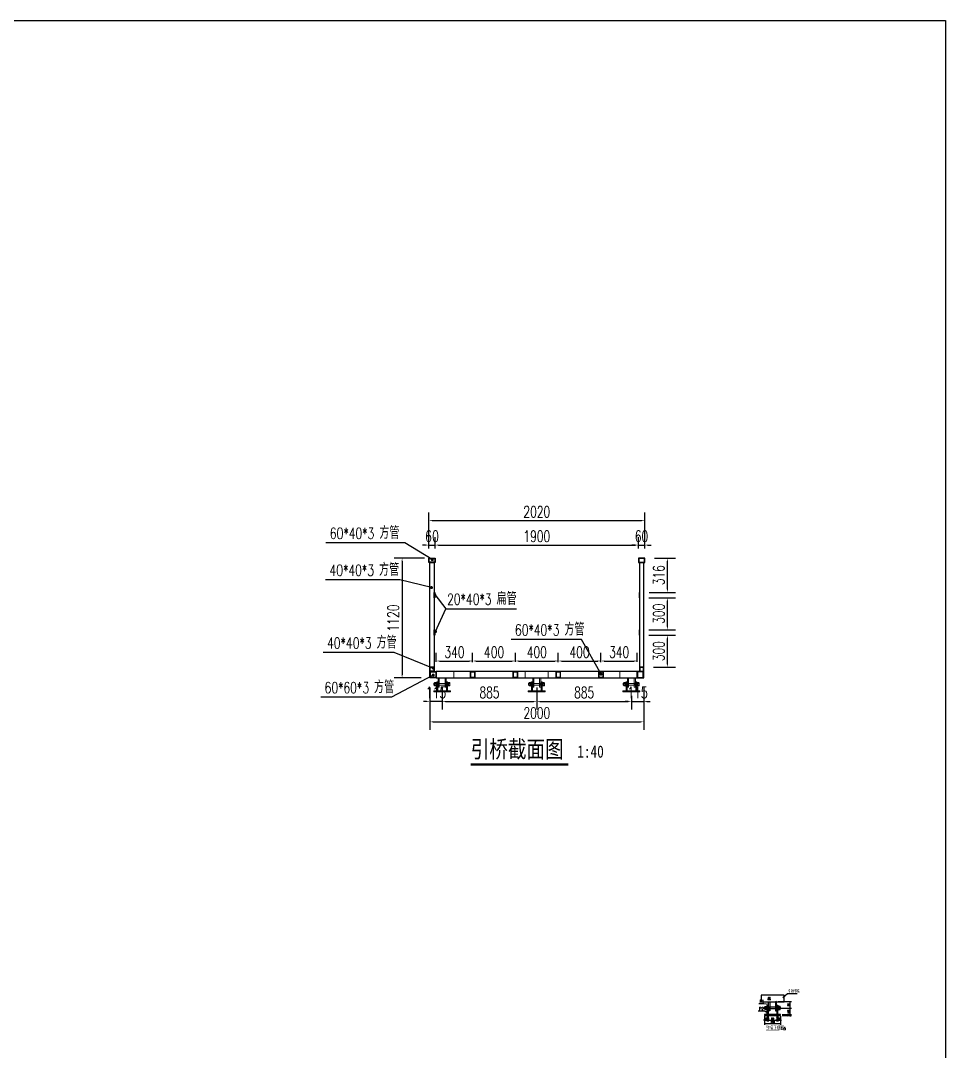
# Model space of a CAD drawing. Header units: millimetres. Extents: x -1003406 to 3312184, y 81337 to 716393.
# Drawn here: x 1125369 to 1134017, y 439565 to 449201 of the extents above; entities that cross this region are included whole.
import ezdxf

# ---------------------------------------------------------------- set-up
doc = ezdxf.new("R2010")
doc.units = ezdxf.units.MM
doc.header["$LTSCALE"] = 10
doc.linetypes.add('ACAD_ISO03W100', pattern=[30, 12, -18])
doc.layers.get('0').update_dxf_attribs({"linetype": 'CONTINUOUS'})
doc.layers.get('Defpoints').update_dxf_attribs({"linetype": 'CONTINUOUS'})
for name, color, linetype in [('DIM_LEAD', 3, 'CONTINUOUS'), ('DIM_SYMB', 3, 'CONTINUOUS'), ('PKNG-SIGN', 7, 'CONTINUOUS'), ('PUB_TEXT', 7, 'CONTINUOUS'), ('W-STEEL_FRAME钢架', 3, 'CONTINUOUS')]:
    doc.layers.add(name, color=color, linetype=linetype)
doc.layers.add('文字及标注', color=3, linetype='CONTINUOUS', lineweight=15)
doc.styles.add('-宋体', font='', dxfattribs={"width": 0.8})
doc.styles.add('_TCH_DIM', font='SIMPLEX', dxfattribs={"bigfont": 'GBCBIG'})
doc.styles.get("Standard").update_dxf_attribs({"font": 'simplex.shx', "width": 0.7, "bigfont": 'hztxt.shx'})
doc.styles.add('STANDARD_T3', font='simplex.shx', dxfattribs={"width": 0.7, "bigfont": 'gbcbig.shx'})
doc.styles.get('-宋体').set_extended_font_data('SimSun')
doc.dimstyles.new('W&&30', dxfattribs={"dimtxt": 105, "dimasz": 30, "dimexe": 75, "dimexo": 90, "dimgap": 30, "dimtad": 1, "dimdec": 0, "dimzin": 0, "dimdsep": 46, "dimtxsty": 'STANDARD_T3', "dimcen": 0.09, "dimclrd": 1, "dimclre": 1, "dimclrt": 7, "dimazin": 2, "dimtfac": 1, "dimtdec": 0, "dimtix": 1, "dimtmove": 2, "dimatfit": 3, "dimfxl": 100, "dimtolj": 1, "dimtzin": 0, "dimarcsym": 0})
doc.dimstyles.new('W&&5', dxfattribs={"dimtxt": 17.5, "dimasz": 5, "dimexe": 12.5, "dimexo": 15, "dimgap": 5, "dimtad": 1, "dimdec": 0, "dimzin": 0, "dimdsep": 46, "dimtxsty": 'STANDARD_T3', "dimcen": 0.09, "dimclrd": 1, "dimclre": 1, "dimclrt": 7, "dimazin": 2, "dimtfac": 1, "dimtdec": 0, "dimtix": 1, "dimtmove": 2, "dimatfit": 3, "dimfxl": 100, "dimtolj": 1, "dimtzin": 0, "dimarcsym": 0})

# ---------------------------------------------------------------- blocks, each defined once
blk = doc.blocks.new('*D80')
at = {"color": 1, "lineweight": -2, "transparency": 16777216}
for p, q in [((1131242.9, 443806.1), (1131494.2, 443806.1)), ((1131419.2, 443536.1), (1131419.2, 443776.1)), ((1131242.9, 443506.1), (1131494.2, 443506.1))]:
    blk.add_line(p, q, dxfattribs=at)
at = {"color": 1, "transparency": 16777216}
for points in [[(1131414.2, 443776.1), (1131424.2, 443776.1), (1131419.2, 443806.1)], [(1131414.2, 443536.1), (1131424.2, 443536.1), (1131419.2, 443506.1)]]:
    blk.add_solid(points, dxfattribs=at)
at = {"layer": 'Defpoints', "color": 0, "transparency": 16777216}
for p in [(1131152.9, 443806.1), (1131419.2, 443806.1), (1131152.9, 443506.1)]:
    blk.add_point(p, dxfattribs=at)
at = {"color": 7, "transparency": 16777216, "insert": (1131336.7, 443656.1), "char_height": 105, "attachment_point": 5, "rotation": 90, "style": 'STANDARD_T3'}
blk.add_mtext('\\A1;300', dxfattribs=at)
blk = doc.blocks.new('*D81')
at = {"color": 1, "lineweight": -2, "transparency": 16777216}
for p, q in [((1131295.5, 444176.1), (1131494.2, 444176.1)), ((1131419.2, 443886.1), (1131419.2, 444146.1)), ((1131245.5, 443856.1), (1131494.2, 443856.1))]:
    blk.add_line(p, q, dxfattribs=at)
at = {"color": 1, "transparency": 16777216}
for points in [[(1131414.2, 444146.1), (1131424.2, 444146.1), (1131419.2, 444176.1)], [(1131414.2, 443886.1), (1131424.2, 443886.1), (1131419.2, 443856.1)]]:
    blk.add_solid(points, dxfattribs=at)
at = {"layer": 'Defpoints', "color": 0, "transparency": 16777216}
for p in [(1131205.5, 444176.1), (1131419.2, 444176.1), (1131155.5, 443856.1)]:
    blk.add_point(p, dxfattribs=at)
at = {"color": 7, "transparency": 16777216, "insert": (1131336.7, 444016.1), "char_height": 105, "attachment_point": 5, "rotation": 90, "style": 'STANDARD_T3'}
blk.add_mtext('\\A1;316', dxfattribs=at)
blk = doc.blocks.new('*D82')
at = {"color": 1, "lineweight": -2, "transparency": 16777216}
for p, q in [((1129256.3, 443206.1), (1129256.3, 443289.3)), ((1129596.3, 443203.1), (1129596.3, 443289.3)), ((1129286.3, 443214.3), (1129566.3, 443214.3))]:
    blk.add_line(p, q, dxfattribs=at)
at = {"color": 1, "transparency": 16777216}
for points in [[(1129286.3, 443219.3), (1129286.3, 443209.3), (1129256.3, 443214.3)], [(1129566.3, 443219.3), (1129566.3, 443209.3), (1129596.3, 443214.3)]]:
    blk.add_solid(points, dxfattribs=at)
at = {"layer": 'Defpoints', "color": 0, "transparency": 16777216}
for p in [(1129596.3, 443214.3), (1129256.3, 443116.1), (1129596.3, 443113.1)]:
    blk.add_point(p, dxfattribs=at)
at = {"color": 7, "transparency": 16777216, "insert": (1129426.3, 443296.8), "char_height": 105, "attachment_point": 5, "style": 'STANDARD_T3'}
blk.add_mtext('\\A1;340', dxfattribs=at)
blk = doc.blocks.new('*D83')
at = {"color": 1, "lineweight": -2, "transparency": 16777216}
for p, q in [((1131243.3, 443456.1), (1131494.2, 443456.1)), ((1131419.2, 443186.1), (1131419.2, 443426.1)), ((1131286, 443156.1), (1131494.2, 443156.1))]:
    blk.add_line(p, q, dxfattribs=at)
at = {"color": 1, "transparency": 16777216}
for points in [[(1131414.2, 443426.1), (1131424.2, 443426.1), (1131419.2, 443456.1)], [(1131414.2, 443186.1), (1131424.2, 443186.1), (1131419.2, 443156.1)]]:
    blk.add_solid(points, dxfattribs=at)
at = {"layer": 'Defpoints', "color": 0, "transparency": 16777216}
for p in [(1131153.3, 443456.1), (1131419.2, 443456.1), (1131196, 443156.1)]:
    blk.add_point(p, dxfattribs=at)
at = {"color": 7, "transparency": 16777216, "insert": (1131336.7, 443306.1), "char_height": 105, "attachment_point": 5, "rotation": 90, "style": 'STANDARD_T3'}
blk.add_mtext('\\A1;300', dxfattribs=at)
blk = doc.blocks.new('*D84')
at = {"color": 1, "lineweight": -2, "transparency": 16777216}
for p, q in [((1129146.1, 444176.1), (1128861.5, 444176.1)), ((1128936.5, 444146.1), (1128936.5, 443086.1)), ((1129116.3, 443056.1), (1128861.5, 443056.1))]:
    blk.add_line(p, q, dxfattribs=at)
at = {"color": 1, "transparency": 16777216}
for points in [[(1128931.5, 444146.1), (1128941.5, 444146.1), (1128936.5, 444176.1)], [(1128931.5, 443086.1), (1128941.5, 443086.1), (1128936.5, 443056.1)]]:
    blk.add_solid(points, dxfattribs=at)
at = {"layer": 'Defpoints', "color": 0, "transparency": 16777216}
for p in [(1129236.1, 444176.1), (1128936.5, 443056.1), (1129206.3, 443056.1)]:
    blk.add_point(p, dxfattribs=at)
at = {"color": 7, "transparency": 16777216, "insert": (1128854, 443616.1), "char_height": 105, "attachment_point": 5, "rotation": 90, "style": 'STANDARD_T3'}
blk.add_mtext('\\A1;1120', dxfattribs=at)
blk = doc.blocks.new('*D85')
at = {"color": 1, "lineweight": -2, "transparency": 16777216}
for p, q in [((1129246.3, 444266.1), (1129246.3, 444372.7)), ((1129276.3, 444297.7), (1131116, 444297.7)), ((1131146, 444266.1), (1131146, 444372.7))]:
    blk.add_line(p, q, dxfattribs=at)
at = {"color": 1, "transparency": 16777216}
for points in [[(1129276.3, 444302.7), (1129276.3, 444292.7), (1129246.3, 444297.7)], [(1131116, 444302.7), (1131116, 444292.7), (1131146, 444297.7)]]:
    blk.add_solid(points, dxfattribs=at)
at = {"layer": 'Defpoints', "color": 0, "transparency": 16777216}
for p in [(1131146, 444297.7), (1129246.3, 444176.1), (1131146, 444176.1)]:
    blk.add_point(p, dxfattribs=at)
at = {"color": 7, "transparency": 16777216, "insert": (1130196.1, 444380.2), "char_height": 105, "attachment_point": 5, "style": 'STANDARD_T3'}
blk.add_mtext('\\A1;1900', dxfattribs=at)
blk = doc.blocks.new('*D86')
at = {"color": 1, "lineweight": -2, "transparency": 16777216}
for p, q in [((1129186.3, 444266.1), (1129186.3, 444601.4)), ((1131206, 444266.1), (1131206, 444601.4)), ((1129216.3, 444526.4), (1131176, 444526.4))]:
    blk.add_line(p, q, dxfattribs=at)
at = {"color": 1, "transparency": 16777216}
for points in [[(1129216.3, 444531.4), (1129216.3, 444521.4), (1129186.3, 444526.4)], [(1131176, 444531.4), (1131176, 444521.4), (1131206, 444526.4)]]:
    blk.add_solid(points, dxfattribs=at)
at = {"layer": 'Defpoints', "color": 0, "transparency": 16777216}
for p in [(1131206, 444526.4), (1129186.3, 444176.1), (1131206, 444176.1)]:
    blk.add_point(p, dxfattribs=at)
at = {"color": 7, "transparency": 16777216, "insert": (1130196.1, 444608.9), "char_height": 105, "attachment_point": 5, "style": 'STANDARD_T3'}
blk.add_mtext('\\A1;2020', dxfattribs=at)
blk = doc.blocks.new('*U38')
for points in [[(-20, 30), (20, 30), (20, -30), (-20, -30)], [(-17, 27), (17, 27), (17, -27), (-17, -27)]]:
    blk.add_lwpolyline(points, close=True)
blk = doc.blocks.new('*U37')
at = {"color": 0, "linetype": 'ByBlock', "lineweight": -2}
for p in [(0, 0), (400, 0), (800, 0)]:
    blk.add_blockref('*U38', p, dxfattribs=at)
at = {"color": 0, "linetype": 'ByBlock', "lineweight": -2, "transparency": 16777216}
blk.add_blockref('*U38', (1200, 0), dxfattribs=at)
blk = doc.blocks.new('*D127')
at = {"color": 1, "lineweight": -2, "transparency": 16777216}
for p, q in [((1129156.3, 444297.7), (1129126.3, 444297.7)), ((1129186.3, 444266.1), (1129186.3, 444372.7)), ((1129186.3, 444297.7), (1129246.3, 444297.7)), ((1129246.3, 444266.1), (1129246.3, 444372.7)), ((1129276.3, 444297.7), (1129306.3, 444297.7))]:
    blk.add_line(p, q, dxfattribs=at)
at = {"color": 1, "transparency": 16777216}
for points in [[(1129156.3, 444302.7), (1129156.3, 444292.7), (1129186.3, 444297.7)], [(1129276.3, 444302.7), (1129276.3, 444292.7), (1129246.3, 444297.7)]]:
    blk.add_solid(points, dxfattribs=at)
at = {"layer": 'Defpoints', "color": 0, "transparency": 16777216}
for p in [(1129246.3, 444297.7), (1129186.3, 444176.1), (1129246.3, 444176.1)]:
    blk.add_point(p, dxfattribs=at)
at = {"color": 7, "transparency": 16777216, "insert": (1129216.3, 444380.2), "char_height": 105, "attachment_point": 5, "style": 'STANDARD_T3'}
blk.add_mtext('\\A1;60', dxfattribs=at)
blk = doc.blocks.new('*D119')
at = {"color": 1, "lineweight": -2, "transparency": 16777216}
for p, q in [((1129196.3, 442966.1), (1129196.3, 442570.6)), ((1131196.3, 442966.1), (1131196.3, 442570.6)), ((1129226.3, 442645.6), (1131166.3, 442645.6))]:
    blk.add_line(p, q, dxfattribs=at)
at = {"color": 1, "transparency": 16777216}
for points in [[(1129226.3, 442650.6), (1129226.3, 442640.6), (1129196.3, 442645.6)], [(1131166.3, 442650.6), (1131166.3, 442640.6), (1131196.3, 442645.6)]]:
    blk.add_solid(points, dxfattribs=at)
at = {"layer": 'Defpoints', "color": 0, "transparency": 16777216}
for p in [(1129196.3, 443056.1), (1131196.3, 443056.1), (1131196.3, 442645.6)]:
    blk.add_point(p, dxfattribs=at)
at = {"color": 7, "transparency": 16777216, "insert": (1130196.3, 442728.1), "char_height": 105, "attachment_point": 5, "style": 'STANDARD_T3'}
blk.add_mtext('\\A1;2000', dxfattribs=at)
blk = doc.blocks.new('*D120')
at = {"color": 1, "lineweight": -2, "transparency": 16777216}
for p, q in [((1130196.1, 442888.1), (1130196.1, 442761.9)), ((1131081.3, 442888.1), (1131081.3, 442761.9)), ((1130226.1, 442836.9), (1131051.3, 442836.9))]:
    blk.add_line(p, q, dxfattribs=at)
at = {"color": 1, "transparency": 16777216}
for points in [[(1130226.1, 442841.9), (1130226.1, 442831.9), (1130196.1, 442836.9)], [(1131051.3, 442841.9), (1131051.3, 442831.9), (1131081.3, 442836.9)]]:
    blk.add_solid(points, dxfattribs=at)
at = {"layer": 'Defpoints', "color": 0, "transparency": 16777216}
for p in [(1130196.1, 442978.1), (1131081.3, 442978.1), (1131081.3, 442836.9)]:
    blk.add_point(p, dxfattribs=at)
at = {"color": 7, "transparency": 16777216, "insert": (1130638.7, 442919.4), "char_height": 105, "attachment_point": 5, "style": 'STANDARD_T3'}
blk.add_mtext('\\A1;885', dxfattribs=at)
blk = doc.blocks.new('*D121')
at = {"color": 1, "lineweight": -2, "transparency": 16777216}
for p, q in [((1131196.3, 442966.1), (1131196.3, 442761.9)), ((1131081.3, 442888.1), (1131081.3, 442761.9)), ((1131051.3, 442836.9), (1131021.3, 442836.9)), ((1131081.3, 442836.9), (1131196.3, 442836.9)), ((1131226.3, 442836.9), (1131256.3, 442836.9))]:
    blk.add_line(p, q, dxfattribs=at)
at = {"color": 1, "transparency": 16777216}
for points in [[(1131051.3, 442841.9), (1131051.3, 442831.9), (1131081.3, 442836.9)], [(1131226.3, 442841.9), (1131226.3, 442831.9), (1131196.3, 442836.9)]]:
    blk.add_solid(points, dxfattribs=at)
at = {"layer": 'Defpoints', "color": 0, "transparency": 16777216}
for p in [(1131196.3, 443056.1), (1131081.3, 442978.1), (1131196.3, 442836.9)]:
    blk.add_point(p, dxfattribs=at)
at = {"color": 7, "transparency": 16777216, "insert": (1131138.8, 442919.4), "char_height": 105, "attachment_point": 5, "style": 'STANDARD_T3'}
blk.add_mtext('\\A1;115', dxfattribs=at)
blk = doc.blocks.new('*D122')
at = {"color": 1, "lineweight": -2, "transparency": 16777216}
for p, q in [((1129196.3, 442966.1), (1129196.3, 442761.9)), ((1129311.3, 442890.1), (1129311.3, 442761.9)), ((1129166.3, 442836.9), (1129136.3, 442836.9)), ((1129311.3, 442836.9), (1129196.3, 442836.9)), ((1129341.3, 442836.9), (1129371.3, 442836.9))]:
    blk.add_line(p, q, dxfattribs=at)
at = {"color": 1, "transparency": 16777216}
for points in [[(1129166.3, 442841.9), (1129166.3, 442831.9), (1129196.3, 442836.9)], [(1129341.3, 442841.9), (1129341.3, 442831.9), (1129311.3, 442836.9)]]:
    blk.add_solid(points, dxfattribs=at)
at = {"layer": 'Defpoints', "color": 0, "transparency": 16777216}
for p in [(1129196.3, 443056.1), (1129311.3, 442980.1), (1129196.3, 442836.9)]:
    blk.add_point(p, dxfattribs=at)
at = {"color": 7, "transparency": 16777216, "insert": (1129253.8, 442919.4), "char_height": 105, "attachment_point": 5, "style": 'STANDARD_T3'}
blk.add_mtext('\\A1;115', dxfattribs=at)
blk = doc.blocks.new('*D97')
at = {"color": 1, "lineweight": -2, "transparency": 16777216}
for p, q in [((1129596.3, 443203.1), (1129596.3, 443289.3)), ((1129996.3, 443206.1), (1129996.3, 443289.3)), ((1129626.3, 443214.3), (1129966.3, 443214.3))]:
    blk.add_line(p, q, dxfattribs=at)
at = {"color": 1, "transparency": 16777216}
for points in [[(1129626.3, 443219.3), (1129626.3, 443209.3), (1129596.3, 443214.3)], [(1129966.3, 443219.3), (1129966.3, 443209.3), (1129996.3, 443214.3)]]:
    blk.add_solid(points, dxfattribs=at)
at = {"layer": 'Defpoints', "color": 0, "transparency": 16777216}
for p in [(1129996.3, 443214.3), (1129596.3, 443113.1), (1129996.3, 443116.1)]:
    blk.add_point(p, dxfattribs=at)
at = {"color": 7, "transparency": 16777216, "insert": (1129796.3, 443296.8), "char_height": 105, "attachment_point": 5, "style": 'STANDARD_T3'}
blk.add_mtext('\\A1;400', dxfattribs=at)
blk = doc.blocks.new('*D98')
at = {"color": 1, "lineweight": -2, "transparency": 16777216}
for p, q in [((1129996.3, 443206.1), (1129996.3, 443289.3)), ((1130396.3, 443203.1), (1130396.3, 443289.3)), ((1130026.3, 443214.3), (1130366.3, 443214.3))]:
    blk.add_line(p, q, dxfattribs=at)
at = {"color": 1, "transparency": 16777216}
for points in [[(1130026.3, 443219.3), (1130026.3, 443209.3), (1129996.3, 443214.3)], [(1130366.3, 443219.3), (1130366.3, 443209.3), (1130396.3, 443214.3)]]:
    blk.add_solid(points, dxfattribs=at)
at = {"layer": 'Defpoints', "color": 0, "transparency": 16777216}
for p in [(1130396.3, 443214.3), (1129996.3, 443116.1), (1130396.3, 443113.1)]:
    blk.add_point(p, dxfattribs=at)
at = {"color": 7, "transparency": 16777216, "insert": (1130196.3, 443296.8), "char_height": 105, "attachment_point": 5, "style": 'STANDARD_T3'}
blk.add_mtext('\\A1;400', dxfattribs=at)
blk = doc.blocks.new('*D99')
at = {"color": 1, "lineweight": -2, "transparency": 16777216}
for p, q in [((1130396.3, 443203.1), (1130396.3, 443289.3)), ((1130796.3, 443203.1), (1130796.3, 443289.3)), ((1130426.3, 443214.3), (1130766.3, 443214.3))]:
    blk.add_line(p, q, dxfattribs=at)
at = {"color": 1, "transparency": 16777216}
for points in [[(1130426.3, 443219.3), (1130426.3, 443209.3), (1130396.3, 443214.3)], [(1130766.3, 443219.3), (1130766.3, 443209.3), (1130796.3, 443214.3)]]:
    blk.add_solid(points, dxfattribs=at)
at = {"layer": 'Defpoints', "color": 0, "transparency": 16777216}
for p in [(1130796.3, 443214.3), (1130396.3, 443113.1), (1130796.3, 443113.1)]:
    blk.add_point(p, dxfattribs=at)
at = {"color": 7, "transparency": 16777216, "insert": (1130596.3, 443296.8), "char_height": 105, "attachment_point": 5, "style": 'STANDARD_T3'}
blk.add_mtext('\\A1;400', dxfattribs=at)
blk = doc.blocks.new('*D100')
at = {"color": 1, "lineweight": -2, "transparency": 16777216}
for p, q in [((1130796.3, 443203.1), (1130796.3, 443289.3)), ((1131136, 443206.1), (1131136, 443289.3)), ((1130826.3, 443214.3), (1131106, 443214.3))]:
    blk.add_line(p, q, dxfattribs=at)
at = {"color": 1, "transparency": 16777216}
for points in [[(1130826.3, 443219.3), (1130826.3, 443209.3), (1130796.3, 443214.3)], [(1131106, 443219.3), (1131106, 443209.3), (1131136, 443214.3)]]:
    blk.add_solid(points, dxfattribs=at)
at = {"layer": 'Defpoints', "color": 0, "transparency": 16777216}
for p in [(1131136, 443214.3), (1130796.3, 443113.1), (1131136, 443116.1)]:
    blk.add_point(p, dxfattribs=at)
at = {"color": 7, "transparency": 16777216, "insert": (1130966.1, 443296.8), "char_height": 105, "attachment_point": 5, "style": 'STANDARD_T3'}
blk.add_mtext('\\A1;340', dxfattribs=at)
blk = doc.blocks.new('*D96')
at = {"layer": 'Defpoints', "color": 0, "transparency": 16777216}
for p in [(1131206, 444297.7), (1131146, 444176.1), (1131206, 444176.1)]:
    blk.add_point(p, dxfattribs=at)
at = {"layer": 'PKNG-SIGN', "color": 1, "lineweight": -2, "transparency": 16777216}
for p, q in [((1131116, 444297.7), (1131086, 444297.7)), ((1131146, 444266.1), (1131146, 444372.7)), ((1131146, 444297.7), (1131206, 444297.7)), ((1131206, 444266.1), (1131206, 444372.7)), ((1131236, 444297.7), (1131266, 444297.7))]:
    blk.add_line(p, q, dxfattribs=at)
at = {"layer": 'PKNG-SIGN', "color": 1, "transparency": 16777216}
for points in [[(1131116, 444302.7), (1131116, 444292.7), (1131146, 444297.7)], [(1131236, 444302.7), (1131236, 444292.7), (1131206, 444297.7)]]:
    blk.add_solid(points, dxfattribs=at)
at = {"layer": 'PKNG-SIGN', "color": 7, "transparency": 16777216, "insert": (1131176, 444380.2), "char_height": 105, "attachment_point": 5, "style": 'STANDARD_T3'}
blk.add_mtext('\\A1;60', dxfattribs=at)
blk = doc.blocks.new('JIALIANJIE')
at = {"color": 4}
for p, q in [((-71.6, -89), (-76.9, -89)), ((-75.6, -81), (-71.6, -81)), ((-71.6, -97), (-75.6, -97))]:
    blk.add_line(p, q, dxfattribs=at)
for p, q in [((-59.6, -81.6), (-68.9, -81.6)), ((-68.9, -96.3), (-59.6, -96.3)), ((-54.2, -84.5), (-59.6, -89)), ((-54.2, -87.6), (-59.6, -92)), ((53.9, -84.5), (59.3, -89)), ((53.9, -87.6), (59.3, -92)), ((59.3, -81.6), (68.6, -81.6)), ((68.6, -96.3), (59.3, -96.3)), ((71.3, -79.6), (71.3, -98.3))]:
    blk.add_line(p, q)
at = {"color": 1}
for p, q in [((-32.9, -80.3), (-50.2, -80.3)), ((49.9, -80.3), (32.6, -80.3)), ((-50.2, -99), (-32.9, -99)), ((49.9, -99), (32.6, -99))]:
    blk.add_line(p, q, dxfattribs=at)
at = {"color": 6, "linetype": 'ACAD_ISO03W100'}
for p, q in [((49.9, -81.6), (-50.2, -81.6)), ((49.9, -97.6), (-50.2, -97.6))]:
    blk.add_line(p, q, dxfattribs=at)
at = {"color": 2}
for p, q in [((-50.2, -89.6), (-32.9, -89.6)), ((32.6, -89.6), (49.9, -89.6))]:
    blk.add_line(p, q, dxfattribs=at)
for points in [[(-107.7, -30), (107.7, -30), (107.7, 30), (-107.7, 30)], [(-76.9, -82.3), (-74.2, -79.6), (-74.2, -98.3), (-76.9, -95.6)], [(-71.6, -77.6), (-71.6, -81.6), (-71.6, -96.3), (-71.6, -100.3)], [(-40.2, -150), (-50.2, -150), (-50.2, -65), (-40.2, -65)], [(-27.2, -115.1), (-37.2, -115), (-37.2, -30), (-27.2, -30.1)], [(26.9, -115), (36.9, -114.9), (36.9, -29.9), (26.9, -30)], [(39.9, -150), (49.9, -150), (49.9, -65), (39.9, -65)], [(71.3, -77.6), (71.3, -81.6), (71.3, -96.3), (71.3, -100.3)]]:
    blk.add_lwpolyline(points, close=True)
for points in [[(-74.2, -79.6), (-71.6, -79.6), (-71.6, -98.3), (-74.2, -98.3)], [(-54.2, -107), (-54.2, -69.6), (-50.2, -69.6), (-50.2, -107), (-54.2, -107), (-54.2, -105.6)], [(53.9, -107), (53.9, -69.6), (49.9, -69.6), (49.9, -107), (53.9, -107), (53.9, -105.6)]]:
    blk.add_lwpolyline(points)
for points in [[(-68.9, -73.6), (-59.6, -73.6), (-59.6, -75), (-54.2, -75), (-54.2, -103), (-59.6, -103), (-59.6, -75), (-59.6, -104.3), (-68.9, -104.3, -0.666667), (-68.9, -96.3, -0.363636), (-68.9, -81.6, -0.666667)], [(68.6, -73.6), (59.3, -73.6), (59.3, -75), (53.9, -75), (53.9, -103), (59.3, -103), (59.3, -75), (59.3, -104.3), (68.6, -104.3, 0.666667), (68.6, -96.3, 0.363636), (68.6, -81.6, 0.666667)]]:
    blk.add_lwpolyline(points, format="xyb", close=True)
at = {"elevation": 0}
blk.add_lwpolyline([(78.8, -150), (-79.2, -150), (-79.2, -160), (78.8, -160)], close=True, dxfattribs=at)
blk = doc.blocks.new('*D622')
at = {"color": 1, "lineweight": -2, "transparency": 16777216}
for p, q in [((1129311.3, 442966.1), (1129311.3, 442761.9)), ((1130196.1, 442966.1), (1130196.1, 442761.9)), ((1129341.3, 442836.9), (1130166.1, 442836.9))]:
    blk.add_line(p, q, dxfattribs=at)
at = {"color": 1, "transparency": 16777216}
for points in [[(1129341.3, 442841.9), (1129341.3, 442831.9), (1129311.3, 442836.9)], [(1130166.1, 442841.9), (1130166.1, 442831.9), (1130196.1, 442836.9)]]:
    blk.add_solid(points, dxfattribs=at)
at = {"layer": 'Defpoints', "color": 0, "transparency": 16777216}
for p in [(1129311.3, 443056.1), (1130196.1, 443056.1), (1130196.1, 442836.9)]:
    blk.add_point(p, dxfattribs=at)
at = {"color": 7, "transparency": 16777216, "insert": (1129753.7, 442919.4), "char_height": 105, "attachment_point": 5, "style": 'STANDARD_T3'}
blk.add_mtext('\\A1;885', dxfattribs=at)
blk = doc.blocks.new('*D630')
at = {"color": 1, "lineweight": -2, "transparency": 16777216}
for p, q in [((1132451, 439894.8), (1132451, 439843.8)), ((1132475.8, 439894.7), (1132475.8, 439843.8)), ((1132446, 439856.3), (1132441, 439856.3)), ((1132451, 439856.3), (1132475.8, 439856.3)), ((1132480.8, 439856.3), (1132485.8, 439856.3))]:
    blk.add_line(p, q, dxfattribs=at)
at = {"color": 1, "transparency": 16777216}
for points in [[(1132446, 439857.2), (1132446, 439855.5), (1132451, 439856.3)], [(1132480.8, 439857.2), (1132480.8, 439855.5), (1132475.8, 439856.3)]]:
    blk.add_solid(points, dxfattribs=at)
at = {"layer": 'Defpoints', "color": 0, "transparency": 16777216}
for p in [(1132451, 439909.8, 0), (1132475.8, 439909.7), (1132475.8, 439856.3)]:
    blk.add_point(p, dxfattribs=at)
at = {"color": 7, "transparency": 16777216, "insert": (1132463.4, 439870.1), "char_height": 17.5, "attachment_point": 5, "style": 'STANDARD_T3'}
blk.add_mtext('\\A1;25', dxfattribs=at)
blk = doc.blocks.new('*D631')
at = {"color": 1, "lineweight": -2, "transparency": 16777216}
for p, q in [((1132360.8, 439894.7), (1132360.8, 439843.8)), ((1132441, 439894.7), (1132441, 439843.8)), ((1132365.8, 439856.3), (1132436, 439856.3))]:
    blk.add_line(p, q, dxfattribs=at)
at = {"color": 1, "transparency": 16777216}
for points in [[(1132365.8, 439857.2), (1132365.8, 439855.5), (1132360.8, 439856.3)], [(1132436, 439857.2), (1132436, 439855.5), (1132441, 439856.3)]]:
    blk.add_solid(points, dxfattribs=at)
at = {"layer": 'Defpoints', "color": 0, "transparency": 16777216}
for p in [(1132360.8, 439909.7, 0), (1132441, 439909.7, 0), (1132441, 439856.3)]:
    blk.add_point(p, dxfattribs=at)
at = {"color": 7, "transparency": 16777216, "insert": (1132400.9, 439870.1), "char_height": 17.5, "attachment_point": 5, "style": 'STANDARD_T3'}
blk.add_mtext('\\A1;80', dxfattribs=at)
blk = doc.blocks.new('*D632')
at = {"color": 1, "lineweight": -2, "transparency": 16777216}
for p, q in [((1132325.8, 439894.7), (1132325.8, 439843.8)), ((1132350.8, 439894.8), (1132350.8, 439843.8)), ((1132320.8, 439856.3), (1132315.8, 439856.3)), ((1132325.8, 439856.3), (1132350.8, 439856.3)), ((1132355.8, 439856.3), (1132360.8, 439856.3))]:
    blk.add_line(p, q, dxfattribs=at)
at = {"color": 1, "transparency": 16777216}
for points in [[(1132320.8, 439857.2), (1132320.8, 439855.5), (1132325.8, 439856.3)], [(1132355.8, 439857.2), (1132355.8, 439855.5), (1132350.8, 439856.3)]]:
    blk.add_solid(points, dxfattribs=at)
at = {"layer": 'Defpoints', "color": 0, "transparency": 16777216}
for p in [(1132325.8, 439909.7), (1132350.8, 439909.8, 0), (1132350.8, 439856.3)]:
    blk.add_point(p, dxfattribs=at)
at = {"color": 7, "transparency": 16777216, "insert": (1132338.3, 439870.1), "char_height": 17.5, "attachment_point": 5, "style": 'STANDARD_T3'}
blk.add_mtext('\\A1;25', dxfattribs=at)
blk = doc.blocks.new('*D639')
at = {"color": 1, "lineweight": -2, "transparency": 16777216}
for p, q in [((1132325.8, 439884.7), (1132325.8, 439811.8)), ((1132475.8, 439894.7), (1132475.8, 439811.8)), ((1132330.8, 439824.3), (1132470.8, 439824.3))]:
    blk.add_line(p, q, dxfattribs=at)
at = {"color": 1, "transparency": 16777216}
for points in [[(1132330.8, 439825.2), (1132330.8, 439823.5), (1132325.8, 439824.3)], [(1132470.8, 439825.2), (1132470.8, 439823.5), (1132475.8, 439824.3)]]:
    blk.add_solid(points, dxfattribs=at)
at = {"layer": 'Defpoints', "color": 0, "transparency": 16777216}
for p in [(1132325.8, 439899.7), (1132475.8, 439909.7), (1132475.8, 439824.3)]:
    blk.add_point(p, dxfattribs=at)
at = {"color": 7, "transparency": 16777216, "insert": (1132400.8, 439838.1), "char_height": 17.5, "attachment_point": 5, "style": 'STANDARD_T3'}
blk.add_mtext('\\A1;150', dxfattribs=at)
blk = doc.blocks.new('*D634')
at = {"color": 1, "lineweight": -2, "transparency": 16777216}
for p, q in [((1132490.8, 439909.7), (1132577, 439909.7)), ((1132490.8, 439899.7), (1132577, 439899.7)), ((1132564.5, 439914.7), (1132564.5, 439919.7)), ((1132564.5, 439899.7), (1132564.5, 439909.7)), ((1132564.5, 439894.7), (1132564.5, 439889.7))]:
    blk.add_line(p, q, dxfattribs=at)
at = {"color": 1, "transparency": 16777216}
for points in [[(1132563.6, 439914.7), (1132565.3, 439914.7), (1132564.5, 439909.7)], [(1132563.6, 439894.7), (1132565.3, 439894.7), (1132564.5, 439899.7)]]:
    blk.add_solid(points, dxfattribs=at)
at = {"layer": 'Defpoints', "color": 0, "transparency": 16777216}
for p in [(1132475.8, 439909.7), (1132475.8, 439899.7), (1132564.5, 439909.7)]:
    blk.add_point(p, dxfattribs=at)
at = {"color": 7, "transparency": 16777216, "insert": (1132550.7, 439904.7), "char_height": 17.5, "attachment_point": 5, "rotation": 90, "style": 'STANDARD_T3'}
blk.add_mtext('\\A1;10', dxfattribs=at)
blk = doc.blocks.new('*D635')
at = {"color": 1, "lineweight": -2, "transparency": 16777216}
for p, q in [((1132350.8, 439894.8), (1132350.8, 439843.8)), ((1132360.8, 439894.8), (1132360.8, 439843.8)), ((1132345.8, 439856.3), (1132340.8, 439856.3)), ((1132350.8, 439856.3), (1132360.8, 439856.3)), ((1132365.8, 439856.3), (1132370.8, 439856.3))]:
    blk.add_line(p, q, dxfattribs=at)
at = {"color": 1, "transparency": 16777216}
for points in [[(1132345.8, 439857.2), (1132345.8, 439855.5), (1132350.8, 439856.3)], [(1132365.8, 439857.2), (1132365.8, 439855.5), (1132360.8, 439856.3)]]:
    blk.add_solid(points, dxfattribs=at)
at = {"layer": 'Defpoints', "color": 0, "transparency": 16777216}
for p in [(1132350.8, 439909.8, 0), (1132360.8, 439909.8, 0), (1132360.8, 439856.3)]:
    blk.add_point(p, dxfattribs=at)
at = {"color": 7, "transparency": 16777216, "insert": (1132355.8, 439870.1), "char_height": 17.5, "attachment_point": 5, "style": 'STANDARD_T3'}
blk.add_mtext('\\A1;10', dxfattribs=at)
blk = doc.blocks.new('*D636')
at = {"color": 1, "lineweight": -2, "transparency": 16777216}
for p, q in [((1132466, 439970.1), (1132577, 439970.1)), ((1132564.5, 439914.7), (1132564.5, 439965.1)), ((1132490.8, 439909.7), (1132577, 439909.7))]:
    blk.add_line(p, q, dxfattribs=at)
at = {"color": 1, "transparency": 16777216}
for points in [[(1132563.6, 439965.1), (1132565.3, 439965.1), (1132564.5, 439970.1)], [(1132563.6, 439914.7), (1132565.3, 439914.7), (1132564.5, 439909.7)]]:
    blk.add_solid(points, dxfattribs=at)
at = {"layer": 'Defpoints', "color": 0, "transparency": 16777216}
for p in [(1132451, 439970.1, 0), (1132564.5, 439970.1), (1132475.8, 439909.7)]:
    blk.add_point(p, dxfattribs=at)
at = {"color": 7, "transparency": 16777216, "insert": (1132550.7, 439939.9), "char_height": 17.5, "attachment_point": 5, "rotation": 90, "style": 'STANDARD_T3'}
blk.add_mtext('\\A1;60', dxfattribs=at)
blk = doc.blocks.new('*D637')
at = {"color": 1, "lineweight": -2, "transparency": 16777216}
for p, q in [((1132453, 440029.8), (1132577, 440029.8)), ((1132466, 439970.1), (1132577, 439970.1)), ((1132564.5, 439975.1), (1132564.5, 440024.8))]:
    blk.add_line(p, q, dxfattribs=at)
at = {"color": 1, "transparency": 16777216}
for points in [[(1132563.6, 440024.8), (1132565.3, 440024.8), (1132564.5, 440029.8)], [(1132563.6, 439975.1), (1132565.3, 439975.1), (1132564.5, 439970.1)]]:
    blk.add_solid(points, dxfattribs=at)
at = {"layer": 'Defpoints', "color": 0, "transparency": 16777216}
for p in [(1132438, 440029.8, 0), (1132451, 439970.1, 0), (1132564.5, 440029.8)]:
    blk.add_point(p, dxfattribs=at)
at = {"color": 7, "transparency": 16777216, "insert": (1132550.7, 439999.9), "char_height": 17.5, "attachment_point": 5, "rotation": 90, "style": 'STANDARD_T3'}
blk.add_mtext('\\A1;60', dxfattribs=at)
blk = doc.blocks.new('*D638')
at = {"color": 1, "lineweight": -2, "transparency": 16777216}
for p, q in [((1132441, 439894.7), (1132441, 439843.8)), ((1132451, 439894.8), (1132451, 439843.8)), ((1132436, 439856.3), (1132431, 439856.3)), ((1132441, 439856.3), (1132451, 439856.3)), ((1132456, 439856.3), (1132461, 439856.3))]:
    blk.add_line(p, q, dxfattribs=at)
at = {"color": 1, "transparency": 16777216}
for points in [[(1132436, 439857.2), (1132436, 439855.5), (1132441, 439856.3)], [(1132456, 439857.2), (1132456, 439855.5), (1132451, 439856.3)]]:
    blk.add_solid(points, dxfattribs=at)
at = {"layer": 'Defpoints', "color": 0, "transparency": 16777216}
for p in [(1132441, 439909.7, 0), (1132451, 439909.8, 0), (1132451, 439856.3)]:
    blk.add_point(p, dxfattribs=at)
at = {"color": 7, "transparency": 16777216, "insert": (1132446, 439870.1), "char_height": 17.5, "attachment_point": 5, "style": 'STANDARD_T3'}
blk.add_mtext('\\A1;10', dxfattribs=at)
blk = doc.blocks.new('*D633')
at = {"color": 1, "lineweight": -2, "transparency": 16777216}
for p, q in [((1132363.8, 440044.7), (1132363.8, 440063.1)), ((1132373.8, 440044.7), (1132373.8, 440063.1)), ((1132358.8, 440050.6), (1132353.8, 440050.6)), ((1132363.8, 440050.6), (1132373.8, 440050.6)), ((1132378.8, 440050.6), (1132383.8, 440050.6))]:
    blk.add_line(p, q, dxfattribs=at)
at = {"color": 1, "transparency": 16777216}
for points in [[(1132358.8, 440051.5), (1132358.8, 440049.8), (1132363.8, 440050.6)], [(1132378.8, 440051.5), (1132378.8, 440049.8), (1132373.8, 440050.6)]]:
    blk.add_solid(points, dxfattribs=at)
at = {"layer": 'Defpoints', "color": 0, "transparency": 16777216}
for p in [(1132363.8, 440029.7, 0), (1132373.8, 440050.6), (1132373.8, 440029.7, 0)]:
    blk.add_point(p, dxfattribs=at)
at = {"color": 7, "transparency": 16777216, "insert": (1132368.8, 440064.4), "char_height": 17.5, "attachment_point": 5, "style": 'STANDARD_T3'}
blk.add_mtext('\\A1;10', dxfattribs=at)

msp = doc.modelspace()

# ---------------------------------------------------------------- linework, layer by layer
for p, q in [((1132497.4, 440069.1), (1132539.7, 440104.8)), ((1132539.7, 440104.8), (1132630.8, 440104.8)), ((1132319.3, 440009.9), (1132272.6, 440009.9)), ((1132363.8, 440003.3), (1132319.3, 440009.9)), ((1132341.5, 439978.1, 0), (1132332.2, 439978.1, 0)), ((1132332.2, 439963.4, 0), (1132341.5, 439963.4, 0)), ((1132346.8, 439975.2, 0), (1132341.5, 439970.8, 0)), ((1132346.8, 439972.2, 0), (1132341.5, 439967.7, 0)), ((1132455, 439975.2, 0), (1132460.3, 439970.8, 0)), ((1132455, 439972.2, 0), (1132460.3, 439967.7, 0)), ((1132460.3, 439978.1, 0), (1132469.7, 439978.1, 0)), ((1132469.7, 439963.4, 0), (1132460.3, 439963.4, 0)), ((1132472.3, 439980.1, 0), (1132472.3, 439961.4, 0)), ((1132329.9, 439941), (1132267, 439941)), ((1132351.8, 439926.8), (1132329.9, 439941))]:
    msp.add_line(p, q)
at = {"color": 4}
for p, q in [((1132329.5, 439970.8, 0), (1132324.2, 439970.8, 0)), ((1132325.5, 439978.8, 0), (1132329.5, 439978.8, 0)), ((1132329.5, 439962.8, 0), (1132325.5, 439962.8, 0))]:
    msp.add_line(p, q, dxfattribs=at)
at = {"color": 1}
for p, q in [((1132368.2, 439979.4, 0), (1132350.8, 439979.4, 0)), ((1132350.8, 439960.8, 0), (1132368.2, 439960.8, 0)), ((1132451, 439979.4, 0), (1132433.7, 439979.4, 0)), ((1132451, 439960.8, 0), (1132433.7, 439960.8, 0))]:
    msp.add_line(p, q, dxfattribs=at)
at = {"color": 6, "linetype": 'ACAD_ISO03W100'}
for p, q in [((1132451, 439978.1, 0), (1132350.8, 439978.1, 0)), ((1132451, 439962.1, 0), (1132350.8, 439962.1, 0))]:
    msp.add_line(p, q, dxfattribs=at)
at = {"color": 2}
for p, q in [((1132350.8, 439970.1, 0), (1132368.2, 439970.1, 0)), ((1132433.7, 439970.1, 0), (1132451, 439970.1, 0))]:
    msp.add_line(p, q, dxfattribs=at)
msp.add_lwpolyline([(1114456.5, 449200.6), (1134017, 449200.6), (1134017, 433868.1), (1114456.5, 433868.1)], close=True, dxfattribs=at)
for points in [[(1129186.3, 444176.1), (1129246.3, 444176.1), (1129246.3, 444136.1), (1129186.3, 444136.1)], [(1129189.3, 444173.1), (1129243.3, 444173.1), (1129243.3, 444139.1), (1129189.3, 444139.1)], [(1129196.3, 444136.1), (1129236.3, 444136.1), (1129236.3, 443156.1), (1129196.3, 443156.1)], [(1131206, 444176.1), (1131146, 444176.1), (1131146, 444136.1), (1131206, 444136.1)], [(1131203, 444173.1), (1131149, 444173.1), (1131149, 444139.1), (1131203, 444139.1)], [(1131196.3, 444136.1), (1131156.3, 444136.1), (1131156.3, 443156.1), (1131196.3, 443156.1)], [(1129196.3, 443156.1), (1129236.3, 443156.1), (1129236.3, 443116.1), (1129196.3, 443116.1)], [(1129199.3, 443153.1), (1129233.3, 443153.1), (1129233.3, 443119.1), (1129199.3, 443119.1)], [(1131196.3, 443156.1), (1131156.3, 443156.1), (1131156.3, 443116.1), (1131196.3, 443116.1)], [(1131193.3, 443153.1), (1131159.3, 443153.1), (1131159.3, 443119.1), (1131193.3, 443119.1)], [(1129196.3, 443116.1), (1129256.3, 443116.1), (1129256.3, 443056.1), (1129196.3, 443056.1)], [(1129199.3, 443113.1), (1129253.3, 443113.1), (1129253.3, 443059.1), (1129199.3, 443059.1)], [(1131136, 443116.1), (1129256.3, 443116.1), (1129256.3, 443056.1), (1131136, 443056.1)], [(1131196.3, 443116.1), (1131136.3, 443116.1), (1131136.3, 443056.1), (1131196.3, 443056.1)], [(1131193.3, 443113.1), (1131139.3, 443113.1), (1131139.3, 443059.1), (1131193.3, 443059.1)]]:
    msp.add_lwpolyline(points, close=True)
at = {"color": 3, "elevation": 0}
msp.add_lwpolyline([(1132293.4, 440029.7), (1132508.7, 440029.7), (1132508.7, 440089.7), (1132293.4, 440089.7)], close=True, dxfattribs=at)
at = {"const_width": 3.2}
for points in [[(1132496.2, 440068, 1), (1132498.6, 440070.1, 1)], [(1132365.4, 440003.1, 1), (1132362.2, 440003.6, 1)], [(1132353.1, 439925.9, 1), (1132350.5, 439927.7, 1)]]:
    msp.add_lwpolyline(points, format="xyb", close=True, dxfattribs=at)
at = {"elevation": 0}
for points in [[(1132324.2, 439977.4), (1132326.8, 439980.1), (1132326.8, 439961.4), (1132324.2, 439964.1)], [(1132329.5, 439982.1), (1132329.5, 439978.1), (1132329.5, 439963.4), (1132329.5, 439959.4)], [(1132360.8, 439909.7), (1132350.8, 439909.8), (1132350.8, 439994.8), (1132360.8, 439994.7)], [(1132373.8, 439944.7), (1132363.8, 439944.7), (1132363.8, 440029.7), (1132373.8, 440029.7)], [(1132428, 439944.7), (1132438, 439944.8), (1132438, 440029.8), (1132428, 440029.7)], [(1132441, 439909.7), (1132451, 439909.8), (1132451, 439994.8), (1132441, 439994.7)], [(1132472.3, 439982.1), (1132472.3, 439978.1), (1132472.3, 439963.4), (1132472.3, 439959.4)], [(1132475.8, 439909.7), (1132325.8, 439909.7), (1132325.8, 439899.7), (1132475.8, 439899.7)]]:
    msp.add_lwpolyline(points, close=True, dxfattribs=at)
for points in [[(1132326.8, 439980.1), (1132329.5, 439980.1), (1132329.5, 439961.4), (1132326.8, 439961.4)], [(1132346.8, 439952.8), (1132346.8, 439990.1), (1132350.8, 439990.1), (1132350.8, 439952.8), (1132346.8, 439952.8), (1132346.8, 439954.1)], [(1132455, 439952.8), (1132455, 439990.1), (1132451, 439990.1), (1132451, 439952.8), (1132455, 439952.8), (1132455, 439954.1)]]:
    msp.add_lwpolyline(points, dxfattribs=at)
for points in [[(1132332.2, 439986.1), (1132341.5, 439986.1), (1132341.5, 439984.8), (1132346.8, 439984.8), (1132346.8, 439956.8), (1132341.5, 439956.8), (1132341.5, 439984.8), (1132341.5, 439955.4), (1132332.2, 439955.4, -0.666667), (1132332.2, 439963.4, -0.363636), (1132332.2, 439978.1, -0.666667)], [(1132469.7, 439986.1), (1132460.3, 439986.1), (1132460.3, 439984.8), (1132455, 439984.8), (1132455, 439956.8), (1132460.3, 439956.8), (1132460.3, 439984.8), (1132460.3, 439955.4), (1132469.7, 439955.4, 0.666667), (1132469.7, 439963.4, 0.363636), (1132469.7, 439978.1, 0.666667)]]:
    msp.add_lwpolyline(points, format="xyb", close=True, dxfattribs=at)
at = {"layer": 'DIM_LEAD'}
for p, q in [((1128962.6, 444318.8), (1128224.7, 444318.8)), ((1129218.9, 444161.7), (1128962.6, 444318.8)), ((1128916.1, 443973.8), (1128221.8, 443973.8)), ((1129211.5, 443901.1), (1128916.1, 443973.8)), ((1129241.3, 443835.4), (1129345.3, 443702.4)), ((1129249.5, 443490.4), (1129345.3, 443702.4)), ((1129345.3, 443702.4), (1130007.3, 443702.4)), ((1130614.4, 443415.5), (1129955.2, 443415.5)), ((1130796.6, 443091.8), (1130614.4, 443415.5)), ((1128863.3, 443293.1), (1128198.4, 443293.1)), ((1129231.1, 443145.5), (1128863.3, 443293.1)), ((1129227.4, 443082.1), (1128836.5, 442876.4)), ((1128836.5, 442876.4), (1128175.3, 442876.4))]:
    msp.add_line(p, q, dxfattribs=at)
at = {"layer": 'DIM_LEAD', "const_width": 14}
for points in [[(1129224.9, 444158, 1), (1129212.9, 444165.3, 1)], [(1129218.3, 443899.4, 1), (1129204.7, 443902.7, 1)], [(1129236.9, 443841, 1), (1129245.6, 443829.9, 1)], [(1129246.6, 443484, 1), (1129252.4, 443496.7, 1)], [(1129237.6, 443142.9, 1), (1129224.6, 443148.1, 1)], [(1129233.5, 443085.4, 1), (1129221.2, 443078.9, 1)], [(1130800, 443085.7, 1), (1130793.2, 443097.9, 1)]]:
    msp.add_lwpolyline(points, format="xyb", close=True, dxfattribs=at)
at = {"layer": 'DIM_SYMB'}
for points, const_width in [([(1129577.5, 442246.5), (1130490.7, 442246.5)], 21), ([(1132340.8, 439758.3), (1132464.9, 439758.3)], 3.5)]:
    msp.add_lwpolyline(points, dxfattribs=dict(at, const_width=const_width))
at = {"layer": 'W-STEEL_FRAME钢架'}
for points in [[(1129236.3, 443856.1), (1129241.3, 443856.1), (1129241.3, 443806.1), (1129236.3, 443806.1)], [(1131156.3, 443856.1), (1131153.3, 443856.1), (1131153.3, 443806.1), (1131156.3, 443806.1)], [(1129236.3, 443506.1), (1129241.3, 443506.1), (1129241.3, 443456.1), (1129236.3, 443456.1)], [(1131156.3, 443506.1), (1131153.3, 443506.1), (1131153.3, 443456.1), (1131156.3, 443456.1)]]:
    msp.add_lwpolyline(points, close=True, dxfattribs=at)
at = {"layer": '文字及标注', "color": 0}
for p, q in [((1132325.8, 439909.7, 0), (1132325.8, 439899.7, 0)), ((1132340.2, 439909.7), (1132340.2, 439899.7)), ((1132383.3, 439909.7, 0), (1132383.3, 439899.7, 0)), ((1132418.3, 439909.7, 0), (1132418.3, 439899.7, 0)), ((1132461.3, 439909.7, 0), (1132461.3, 439899.7, 0))]:
    msp.add_line(p, q, dxfattribs=at)

# ---------------------------------------------------------------- block references
msp.add_blockref('*U37', (1129596.3, 443086.1))
for p in [(1129311.3, 443086.1), (1130196.1, 443086.1), (1131081.3, 443086.1)]:
    msp.add_blockref('JIALIANJIE', p, dxfattribs=at)

# ---------------------------------------------------------------- texts
at = {"layer": 'PUB_TEXT', "color": 7}
for s, height, style, width, p in [('60*40*3', 104.12, '_TCH_DIM', 0.705882, (1128261.4, 444355.5)), ('40*40*3', 104.12, '_TCH_DIM', 0.705882, (1128258.5, 444010.5)), ('20*40*3', 104.12, '_TCH_DIM', 0.705882, (1129357.4, 443739.1)), ('60*40*3', 104.12, '_TCH_DIM', 0.705882, (1129991.9, 443452.3)), ('40*40*3', 104.12, '_TCH_DIM', 0.705882, (1128235.2, 443329.9)), ('60*60*3', 104.12, '_TCH_DIM', 0.705882, (1128212.1, 442913.1)), ('引桥截面图', 159.49, '-宋体', 0.8, (1129577.5, 442310.7)), ('1:40', 113.92, '-宋体', 0.8, (1130574.7, 442310.7))]:
    msp.add_text(s, height=height, dxfattribs=dict(at, style=style, width=width)).set_placement(p)
at = {"layer": 'PUB_TEXT', "color": 7, "style": '_TCH_DIM'}
for s, p in [('方管', (1128723.4, 444355.5)), ('方管', (1128720.5, 444010.5)), ('扁管', (1129819.4, 443739.1)), ('方管', (1130453.9, 443452.3)), ('方管', (1128697.2, 443329.9)), ('方管', (1128674.1, 442913.1))]:
    msp.add_text(s, height=118.16, dxfattribs=at).set_placement(p)
at = {"layer": 'PUB_TEXT', "color": 7, "width": 0.7}
for s, height, p in [('引桥横梁', 28, (1132548.7, 440113.2)), ('P2', 28, (1132275.4, 439949.4)), ('P1', 28, (1132281, 440018.3)), ('铰接正视图', 35, (1132340.8, 439765.3, 0)), ('1:5', 25, (1132478.9, 439765.3, 0))]:
    msp.add_text(s, height=height, dxfattribs=at).set_placement(p)

# ---------------------------------------------------------------- dimensions: what is measured, and where the dimension line sits
for base, p1, p2, dimstyle, picture, middle in [((1131206, 444526.4), (1129186.3, 444176.1), (1131206, 444176.1), 'W&&30', '*D86', (1130196.1, 444608.9)), ((1129246.3, 444297.7), (1129186.3, 444176.1), (1129246.3, 444176.1), 'W&&30', '*D127', (1129216.3, 444380.2)), ((1131146, 444297.7), (1129246.3, 444176.1), (1131146, 444176.1), 'W&&30', '*D85', (1130196.1, 444380.2)), ((1129596.3, 443214.3), (1129256.3, 443116.1), (1129596.3, 443113.1), 'W&&30', '*D82', (1129426.3, 443296.8)), ((1129996.3, 443214.3), (1129596.3, 443113.1), (1129996.3, 443116.1), 'W&&30', '*D97', (1129796.3, 443296.8)), ((1130396.3, 443214.3), (1129996.3, 443116.1), (1130396.3, 443113.1), 'W&&30', '*D98', (1130196.3, 443296.8)), ((1130796.3, 443214.3), (1130396.3, 443113.1), (1130796.3, 443113.1), 'W&&30', '*D99', (1130596.3, 443296.8)), ((1131136, 443214.3), (1130796.3, 443113.1), (1131136, 443116.1), 'W&&30', '*D100', (1130966.1, 443296.8)), ((1129196.3, 442836.9), (1129311.3, 442980.1), (1129196.3, 443056.1), 'W&&30', '*D122', (1129253.8, 442919.4)), ((1131196.3, 442645.6), (1129196.3, 443056.1), (1131196.3, 443056.1), 'W&&30', '*D119', (1130196.3, 442728.1)), ((1130196.1, 442836.9), (1129311.3, 443056.1), (1130196.1, 443056.1), 'W&&30', '*D622', (1129753.7, 442919.4)), ((1131196.3, 442836.9), (1131081.3, 442978.1), (1131196.3, 443056.1), 'W&&30', '*D121', (1131138.8, 442919.4)), ((1131081.3, 442836.9), (1130196.1, 442978.1), (1131081.3, 442978.1), 'W&&30', '*D120', (1130638.7, 442919.4)), ((1132373.8, 440050.6), (1132363.8, 440029.7, 0), (1132373.8, 440029.7, 0), 'W&&5', '*D633', (1132368.8, 440064.4)), ((1132350.8, 439856.3, 0), (1132325.8, 439909.7, 0), (1132350.8, 439909.8, 0), 'W&&5', '*D632', (1132338.3, 439870.1, 0)), ((1132475.8, 439824.3, 0), (1132325.8, 439899.7, 0), (1132475.8, 439909.7, 0), 'W&&5', '*D639', (1132400.8, 439838.1, 0)), ((1132360.8, 439856.3, 0), (1132350.8, 439909.8, 0), (1132360.8, 439909.8, 0), 'W&&5', '*D635', (1132355.8, 439870.1, 0)), ((1132441, 439856.3, 0), (1132360.8, 439909.7, 0), (1132441, 439909.7, 0), 'W&&5', '*D631', (1132400.9, 439870.1, 0)), ((1132451, 439856.3, 0), (1132441, 439909.7, 0), (1132451, 439909.8, 0), 'W&&5', '*D638', (1132446, 439870.1, 0)), ((1132475.8, 439856.3, 0), (1132451, 439909.8, 0), (1132475.8, 439909.7, 0), 'W&&5', '*D630', (1132463.4, 439870.1, 0))]:
    dim = msp.add_linear_dim(base=base, p1=p1, p2=p2, dimstyle=dimstyle)
    dim.commit()
    dim.dimension.update_dxf_attribs({"geometry": picture, "text_midpoint": middle})
for base, p1, p2, dimstyle, picture, middle in [((1128936.5, 443056.1), (1129236.1, 444176.1), (1129206.3, 443056.1), 'W&&30', '*D84', (1128854, 443616.1)), ((1131419.2, 443806.1), (1131152.9, 443506.1), (1131152.9, 443806.1), 'W&&30', '*D80', (1131336.7, 443656.1)), ((1131419.2, 443456.1), (1131196, 443156.1), (1131153.3, 443456.1), 'W&&30', '*D83', (1131336.7, 443306.1)), ((1132564.5, 440029.8, 0), (1132451, 439970.1, 0), (1132438, 440029.8, 0), 'W&&5', '*D637', (1132550.7, 439999.9, 0)), ((1132564.5, 439970.1, 0), (1132475.8, 439909.7, 0), (1132451, 439970.1, 0), 'W&&5', '*D636', (1132550.7, 439939.9, 0)), ((1132564.5, 439909.7, 0), (1132475.8, 439899.7, 0), (1132475.8, 439909.7, 0), 'W&&5', '*D634', (1132550.7, 439904.7, 0))]:
    dim = msp.add_linear_dim(base=base, p1=p1, p2=p2, angle=90, dimstyle=dimstyle)
    dim.commit()
    dim.dimension.update_dxf_attribs({"geometry": picture, "text_midpoint": middle})
dim = msp.add_linear_dim(base=(1131419.2, 444176.1), p1=(1131155.5, 443856.1), p2=(1131205.5, 444176.1), angle=90, text='316', dimstyle='W&&30')
dim.commit()
dim.dimension.update_dxf_attribs({"geometry": '*D81', "text_midpoint": (1131336.7, 444016.1)})
at = {"layer": 'PKNG-SIGN', "color": 1}
dim = msp.add_linear_dim(base=(1131206, 444297.7), p1=(1131146, 444176.1), p2=(1131206, 444176.1), dimstyle='W&&30', dxfattribs=at)
dim.commit()
dim.dimension.update_dxf_attribs({"geometry": '*D96', "text_midpoint": (1131176, 444380.2)})

doc.saveas('drawing.dxf')
